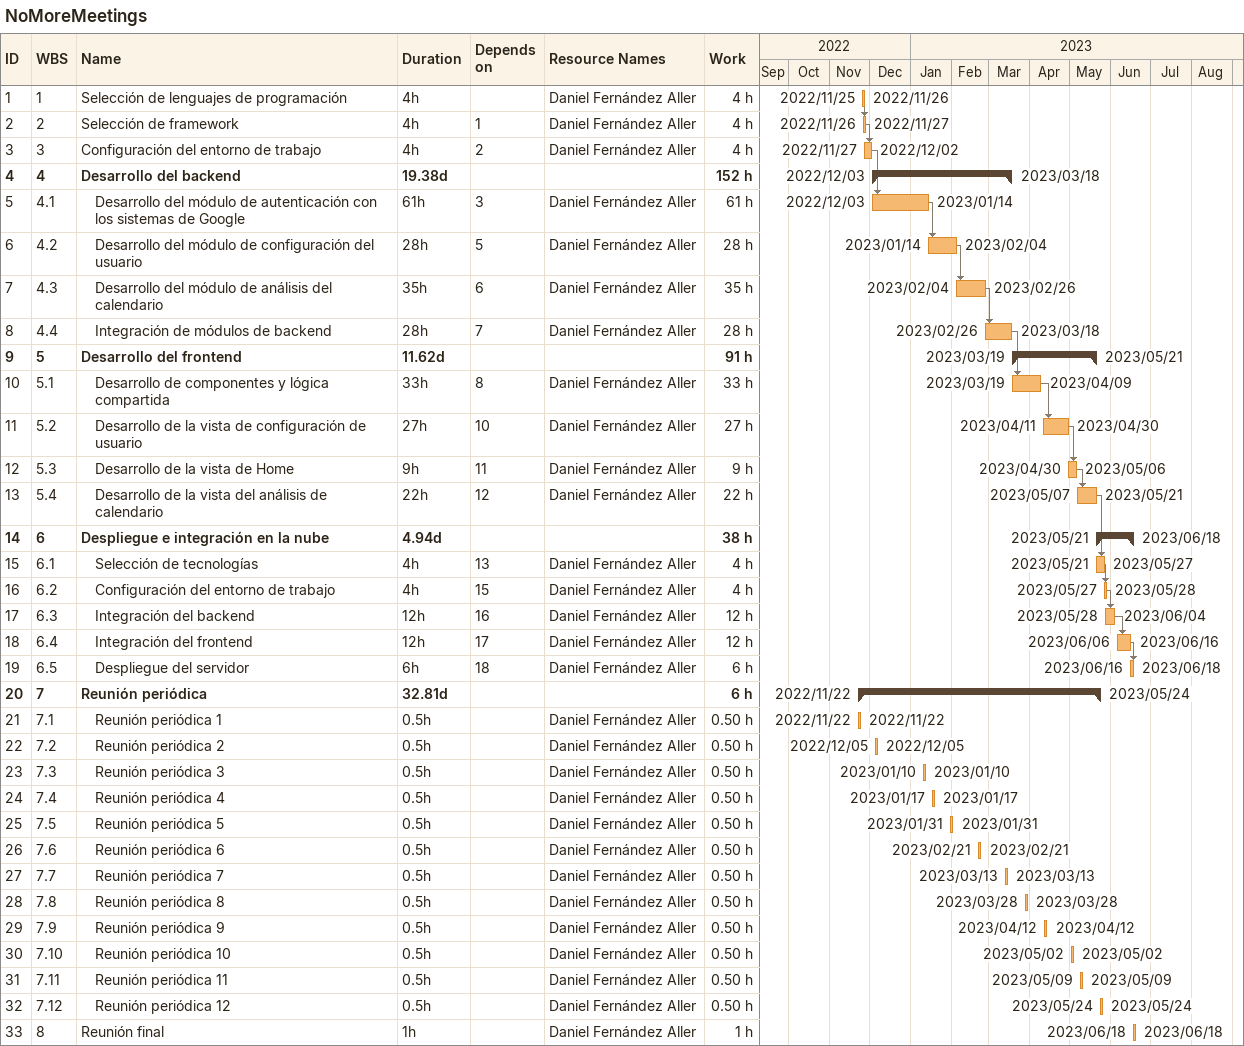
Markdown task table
NoMoreMeetings

| ID | WBS | Task | Duration | Start | Finish | Predecessors | Resources | Work (h) |
|---|---|---|---|---|---|---|---|---|
| 1 | 1 | Selección de lenguajes de programación | 4h | 2022-11-25 | 2022-11-26 |  | Daniel Fernández Aller | 4 |
| 2 | 2 | Selección de framework | 4h | 2022-11-26 | 2022-11-27 | 1 | Daniel Fernández Aller | 4 |
| 3 | 3 | Configuración del entorno de trabajo | 4h | 2022-11-27 | 2022-12-02 | 2 | Daniel Fernández Aller | 4 |
| 4 | 4 | **Desarrollo del backend** | 19.38d | 2022-12-03 | 2023-03-18 |  |  | 152 |
| 5 | 4.1 | Desarrollo del módulo de autenticación con los sistemas de Google | 61h | 2022-12-03 | 2023-01-14 | 3 | Daniel Fernández Aller | 61 |
| 6 | 4.2 | Desarrollo del módulo de configuración del usuario | 28h | 2023-01-14 | 2023-02-04 | 5 | Daniel Fernández Aller | 28 |
| 7 | 4.3 | Desarrollo del módulo de análisis del calendario | 35h | 2023-02-04 | 2023-02-26 | 6 | Daniel Fernández Aller | 35 |
| 8 | 4.4 | Integración de módulos de backend | 28h | 2023-02-26 | 2023-03-18 | 7 | Daniel Fernández Aller | 28 |
| 9 | 5 | **Desarrollo del frontend** | 11.62d | 2023-03-19 | 2023-05-21 |  |  | 91 |
| 10 | 5.1 | Desarrollo de componentes y lógica compartida | 33h | 2023-03-19 | 2023-04-09 | 8 | Daniel Fernández Aller | 33 |
| 11 | 5.2 | Desarrollo de la vista de configuración de usuario | 27h | 2023-04-11 | 2023-04-30 | 10 | Daniel Fernández Aller | 27 |
| 12 | 5.3 | Desarrollo de la vista de Home | 9h | 2023-04-30 | 2023-05-06 | 11 | Daniel Fernández Aller | 9 |
| 13 | 5.4 | Desarrollo de la vista del análisis de calendario | 22h | 2023-05-07 | 2023-05-21 | 12 | Daniel Fernández Aller | 22 |
| 14 | 6 | **Despliegue e integración en la nube** | 4.94d | 2023-05-21 | 2023-06-18 |  |  | 38 |
| 15 | 6.1 | Selección de tecnologías | 4h | 2023-05-21 | 2023-05-27 | 13 | Daniel Fernández Aller | 4 |
| 16 | 6.2 | Configuración del entorno de trabajo | 4h | 2023-05-27 | 2023-05-28 | 15 | Daniel Fernández Aller | 4 |
| 17 | 6.3 | Integración del backend | 12h | 2023-05-28 | 2023-06-04 | 16 | Daniel Fernández Aller | 12 |
| 18 | 6.4 | Integración del frontend | 12h | 2023-06-06 | 2023-06-16 | 17 | Daniel Fernández Aller | 12 |
| 19 | 6.5 | Despliegue del servidor | 6h | 2023-06-16 | 2023-06-18 | 18 | Daniel Fernández Aller | 6 |
| 20 | 7 | **Reunión periódica** | 32.81d | 2022-11-22 | 2023-05-24 |  |  | 6 |
| 21 | 7.1 | Reunión periódica 1 | 0.5h | 2022-11-22 | 2022-11-22 |  | Daniel Fernández Aller | 0.50 |
| 22 | 7.2 | Reunión periódica 2 | 0.5h | 2022-12-05 | 2022-12-05 |  | Daniel Fernández Aller | 0.50 |
| 23 | 7.3 | Reunión periódica 3 | 0.5h | 2023-01-10 | 2023-01-10 |  | Daniel Fernández Aller | 0.50 |
| 24 | 7.4 | Reunión periódica 4 | 0.5h | 2023-01-17 | 2023-01-17 |  | Daniel Fernández Aller | 0.50 |
| 25 | 7.5 | Reunión periódica 5 | 0.5h | 2023-01-31 | 2023-01-31 |  | Daniel Fernández Aller | 0.50 |
| 26 | 7.6 | Reunión periódica 6 | 0.5h | 2023-02-21 | 2023-02-21 |  | Daniel Fernández Aller | 0.50 |
| 27 | 7.7 | Reunión periódica 7 | 0.5h | 2023-03-13 | 2023-03-13 |  | Daniel Fernández Aller | 0.50 |
| 28 | 7.8 | Reunión periódica 8 | 0.5h | 2023-03-28 | 2023-03-28 |  | Daniel Fernández Aller | 0.50 |
| 29 | 7.9 | Reunión periódica 9 | 0.5h | 2023-04-12 | 2023-04-12 |  | Daniel Fernández Aller | 0.50 |
| 30 | 7.10 | Reunión periódica 10 | 0.5h | 2023-05-02 | 2023-05-02 |  | Daniel Fernández Aller | 0.50 |
| 31 | 7.11 | Reunión periódica 11 | 0.5h | 2023-05-09 | 2023-05-09 |  | Daniel Fernández Aller | 0.50 |
| 32 | 7.12 | Reunión periódica 12 | 0.5h | 2023-05-24 | 2023-05-24 |  | Daniel Fernández Aller | 0.50 |
| 33 | 8 | Reunión final | 1h | 2023-06-18 | 2023-06-18 |  | Daniel Fernández Aller | 1 |
